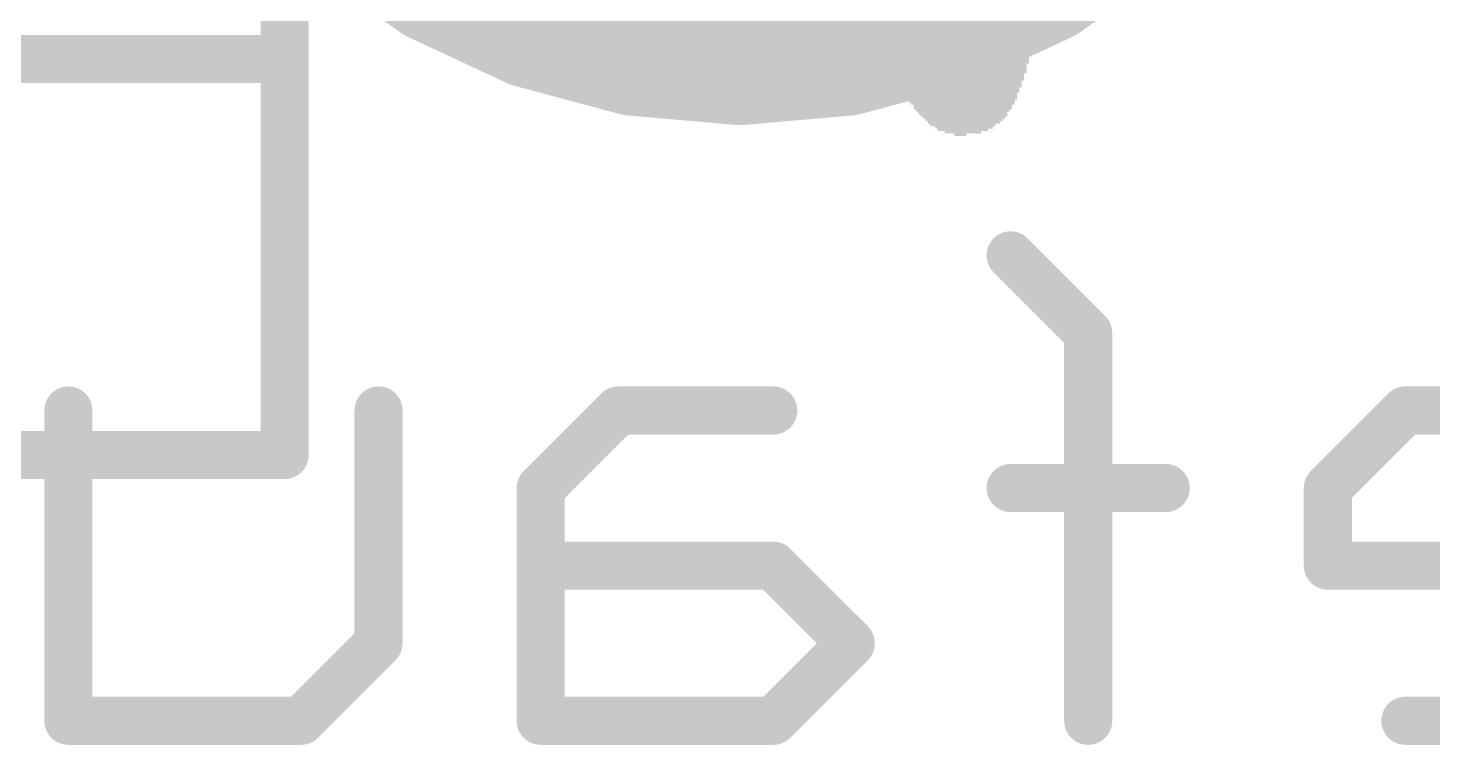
# Model space of a CAD drawing. Extents: x -0.1 to 35.7, y -1.1 to 35.9.
# Drawn here: x 27.324 to 29.55, y 29.551 to 30.686 of the extents above; entities that cross this region are included whole.
import ezdxf

# ---------------------------------------------------------------- set-up
doc = ezdxf.new("R2010")
doc.units = 0
for name, color, linetype in [('21', 40, 'CONTINUOUS'), ('22', 6, 'CONTINUOUS'), ('42', 132, 'CONTINUOUS')]:
    doc.layers.add(name, color=color, linetype=linetype)

# ---------------------------------------------------------------- blocks, each defined once
blk = doc.blocks.new('RECT')
blk.add_solid([(-0.5, -0.5), (0.5, -0.5), (-0.5, 0.5), (0.5, 0.5)])

msp = doc.modelspace()

# ---------------------------------------------------------------- linework, layer by layer
at = {"layer": '21', "const_width": 0.0762}
for points in [[(27.7302, 30.9507), (27.7302, 30.0101)], [(27.2599, 30.6372), (27.7302, 30.6372)], [(27.7302, 30.0101), (27.2599, 30.0101)]]:
    msp.add_lwpolyline(points, dxfattribs=at)
at = {"layer": '21', "const_width": 0.0381}
for points in [[(27.7302, 30.6181, 1), (27.7302, 30.6562)], [(27.7302, 29.9911, 1), (27.7302, 30.0292)], [(27.7112, 30.0101, 1), (27.7493, 30.0101)]]:
    msp.add_lwpolyline(points, format="xyb", dxfattribs=at)
at = {"layer": '22', "const_width": 0.0762}
for points in [[(29.0035, 30.2035), (28.8807, 30.3263)], [(29.0035, 29.5891), (29.0035, 30.2035)], [(27.3876, 29.5891), (27.3876, 30.0806)], [(27.879, 30.0806), (27.879, 29.712)], [(28.2589, 30.0806), (28.136, 29.9577)], [(28.5046, 30.0806), (28.2589, 30.0806)], [(29.5062, 30.0806), (29.3833, 29.9577)], [(29.752, 30.0806), (29.5062, 30.0806)], [(28.136, 29.9577), (28.136, 29.5891)], [(29.1264, 29.9577), (28.8807, 29.9577)], [(29.3833, 29.9577), (29.3833, 29.8348)], [(28.5046, 29.8348), (28.136, 29.8348)], [(28.6275, 29.712), (28.5046, 29.8348)], [(29.3833, 29.8348), (29.8748, 29.8348)], [(27.879, 29.712), (27.7562, 29.5891)], [(28.5046, 29.5891), (28.6275, 29.712)], [(27.7562, 29.5891), (27.3876, 29.5891)], [(28.136, 29.5891), (28.5046, 29.5891)], [(29.5062, 29.5891), (29.752, 29.5891)]]:
    msp.add_lwpolyline(points, dxfattribs=at)
at = {"layer": '22', "const_width": 0.0381}
for points in [[(28.8941, 30.3398, 1), (28.8672, 30.3129)], [(29.0226, 30.2035, 1), (28.9845, 30.2035)], [(28.9901, 30.19, 1), (29.017, 30.2169)], [(27.4066, 30.0806, 1), (27.3685, 30.0806)], [(27.8981, 30.0806, 1), (27.86, 30.0806)], [(28.2589, 30.0996, 1), (28.2589, 30.0615)], [(28.2723, 30.0671, 1), (28.2454, 30.0941)], [(28.5046, 30.0615, 1), (28.5046, 30.0996)], [(29.5062, 30.0996, 1), (29.5062, 30.0615)], [(29.5197, 30.0671, 1), (29.4927, 30.0941)], [(28.1225, 29.9712, 1), (28.1494, 29.9442)], [(28.155, 29.9577, 1), (28.1169, 29.9577)], [(28.8807, 29.9768, 1), (28.8807, 29.9387)], [(29.1264, 29.9387, 1), (29.1264, 29.9768)], [(29.3699, 29.9712, 1), (29.3968, 29.9442)], [(29.4024, 29.9577, 1), (29.3643, 29.9577)], [(28.136, 29.8539, 1), (28.136, 29.8158)], [(28.5181, 29.8483, 1), (28.4911, 29.8214)], [(28.5046, 29.8158, 1), (28.5046, 29.8539)], [(29.3833, 29.8539, 1), (29.3833, 29.8158)], [(29.3643, 29.8348, 1), (29.4024, 29.8348)], [(27.8925, 29.6985, 1), (27.8656, 29.7254)], [(28.6409, 29.6985, 1), (28.614, 29.7254)], [(28.614, 29.6985, 1), (28.6409, 29.7254)], [(27.86, 29.712, 1), (27.8981, 29.712)], [(27.3876, 29.6082, 1), (27.3876, 29.5701)], [(27.3685, 29.5891, 1), (27.4066, 29.5891)], [(27.7427, 29.6026, 1), (27.7696, 29.5756)], [(27.7562, 29.5701, 1), (27.7562, 29.6082)], [(28.136, 29.6082, 1), (28.136, 29.5701)], [(28.1169, 29.5891, 1), (28.155, 29.5891)], [(28.4911, 29.6026, 1), (28.5181, 29.5756)], [(28.5046, 29.5701, 1), (28.5046, 29.6082)], [(28.9845, 29.5891, 1), (29.0226, 29.5891)], [(29.5062, 29.6082, 1), (29.5062, 29.5701)]]:
    msp.add_lwpolyline(points, format="xyb", dxfattribs=at)
at = {"layer": '42', "const_width": 0.127}
for points in [[(27.952, 30.73), (27.8092, 30.83)], [(29.0948, 30.83), (28.952, 30.73)], [(27.9463, 30.734), (28.9578, 30.734)], [(28.11, 30.6563), (27.952, 30.73)], [(28.952, 30.73), (28.794, 30.6563)], [(28.2784, 30.6112), (28.11, 30.6563)], [(28.794, 30.6563), (28.6256, 30.6112)], [(28.452, 30.596), (28.2784, 30.6112)], [(28.3263, 30.607), (28.5777, 30.607)], [(28.6256, 30.6112), (28.452, 30.596)]]:
    msp.add_lwpolyline(points, dxfattribs=at)
at = {"layer": '42', "const_width": 0.0635}
for points in [[(27.9463, 30.7658, 1), (27.9463, 30.7023)], [(27.9654, 30.7588, 1), (27.9386, 30.7012)], [(27.9338, 30.704, 1), (27.9702, 30.756)], [(28.9338, 30.756, 1), (28.9702, 30.704)], [(28.9654, 30.7012, 1), (28.9386, 30.7588)], [(28.9578, 30.7023, 1), (28.9578, 30.7658)], [(28.1182, 30.687, 1), (28.1018, 30.6256)], [(28.8022, 30.6256, 1), (28.7858, 30.687)], [(28.0966, 30.6275, 1), (28.1234, 30.6851)], [(28.7806, 30.6851, 1), (28.8074, 30.6275)], [(28.2811, 30.6428, 1), (28.2756, 30.5796)], [(28.2701, 30.5805, 1), (28.2866, 30.6419)], [(28.3263, 30.6388, 1), (28.3263, 30.5753)], [(28.4492, 30.6276, 1), (28.4548, 30.5644)], [(28.4492, 30.5644, 1), (28.4548, 30.6276)], [(28.5777, 30.5753, 1), (28.5777, 30.6388)], [(28.6174, 30.6419, 1), (28.6339, 30.5805)], [(28.6284, 30.5796, 1), (28.6229, 30.6428)]]:
    msp.add_lwpolyline(points, format="xyb", dxfattribs=at)

# ---------------------------------------------------------------- block references
at = {"layer": '21', "rotation": 270}
for p, xscale, yscale in [((28.7364, 31.2356), 1.3716, 0.0039), ((28.7402, 31.1499), 1.2078, 0.0038), ((28.744, 31.1441), 1.2039, 0.0038), ((28.7478, 31.1404), 1.2039, 0.0038), ((28.7516, 31.1365), 1.2039, 0.0038), ((28.7554, 31.1327), 1.204, 0.0038), ((28.7592, 31.1308), 1.2002, 0.0038), ((28.763, 31.127), 1.2002, 0.0038), ((28.7668, 31.1232), 1.2002, 0.0038), ((28.7706, 31.1232), 1.2002, 0.0038), ((28.7745, 31.1213), 1.1964, 0.0039), ((28.7783, 31.1175), 1.1964, 0.0038), ((28.7821, 31.1175), 1.1964, 0.0038), ((28.7859, 31.1156), 1.1925, 0.0038), ((28.7897, 31.1156), 1.1925, 0.0038), ((28.7935, 31.1118), 1.1925, 0.0038), ((28.7973, 31.1118), 1.1925, 0.0038), ((28.8011, 31.1099), 1.1887, 0.0038), ((28.8049, 31.1099), 1.1887, 0.0038), ((28.8087, 31.108), 1.1849, 0.0038), ((28.8126, 31.1099), 1.1811, 0.0039), ((28.8164, 31.1099), 1.1811, 0.0038), ((28.8202, 31.108), 1.1773, 0.0038), ((28.824, 31.108), 1.1773, 0.0038), ((28.8278, 31.106), 1.1735, 0.0038), ((28.8316, 31.106), 1.1735, 0.0038), ((28.8354, 31.108), 1.1697, 0.0038), ((28.8392, 31.106), 1.1659, 0.0038), ((28.843, 31.106), 1.1659, 0.0038), ((28.8468, 31.108), 1.1621, 0.0038), ((28.8507, 31.108), 1.1621, 0.0039), ((28.8545, 31.108), 1.1545, 0.0038), ((28.8583, 31.1099), 1.1506, 0.0038), ((28.8621, 31.1099), 1.1506, 0.0038), ((28.8659, 31.1118), 1.1468, 0.0038), ((28.8697, 31.1118), 1.1392, 0.0038), ((28.8735, 31.1137), 1.1354, 0.0038), ((28.8773, 31.1175), 1.1278, 0.0038), ((28.8811, 31.1194), 1.124, 0.0038), ((28.8849, 31.1232), 1.1164, 0.0038), ((28.8888, 31.1252), 1.1049, 0.0039), ((28.8926, 31.1309), 1.0935, 0.0038), ((28.8964, 31.1347), 1.0859, 0.0038), ((28.9002, 31.1404), 1.0745, 0.0038), ((28.904, 31.1461), 1.063, 0.0038), ((28.9078, 31.1537), 1.0478, 0.0038), ((28.9116, 31.1594), 1.0364, 0.0038), ((28.9154, 31.1632), 1.021, 0.0038), ((28.9192, 31.1689), 1.0096, 0.0038), ((28.923, 31.1746), 0.9982, 0.0038), ((28.7325, 30.9784), 0.8496, 0.0038), ((28.6373, 31.026), 0.6858, 0.0038), ((28.7211, 30.967), 0.7963, 0.0038), ((28.7249, 30.9689), 0.8078, 0.0038), ((28.7287, 30.9708), 0.8268, 0.0038), ((28.6411, 31.0222), 0.6858, 0.0038), ((28.6449, 31.0165), 0.682, 0.0038), ((28.6487, 31.0108), 0.6858, 0.0038), ((28.6525, 31.007), 0.6858, 0.0038), ((28.6563, 31.0013), 0.6896, 0.0038), ((28.7097, 30.9651), 0.762, 0.0038), ((28.7135, 30.9651), 0.7696, 0.0038), ((28.7173, 30.9651), 0.7848, 0.0038), ((28.6602, 30.9975), 0.6896, 0.0039), ((28.664, 30.9956), 0.6934, 0.0038), ((28.6678, 30.9899), 0.6973, 0.0038), ((28.6716, 30.9861), 0.6973, 0.0038), ((28.6754, 30.9823), 0.7049, 0.0038), ((28.6792, 30.9804), 0.7087, 0.0038), ((28.683, 30.9785), 0.7125, 0.0038), ((28.6868, 30.9747), 0.7201, 0.0038), ((28.6906, 30.9728), 0.7239, 0.0038), ((28.6944, 30.9689), 0.7316, 0.0038), ((28.6983, 30.967), 0.7354, 0.0039), ((28.7021, 30.967), 0.743, 0.0038), ((28.7059, 30.9651), 0.7544, 0.0038)]:
    msp.add_blockref('RECT', p, dxfattribs=dict(at, xscale=xscale, yscale=yscale))

doc.saveas('drawing.dxf')
